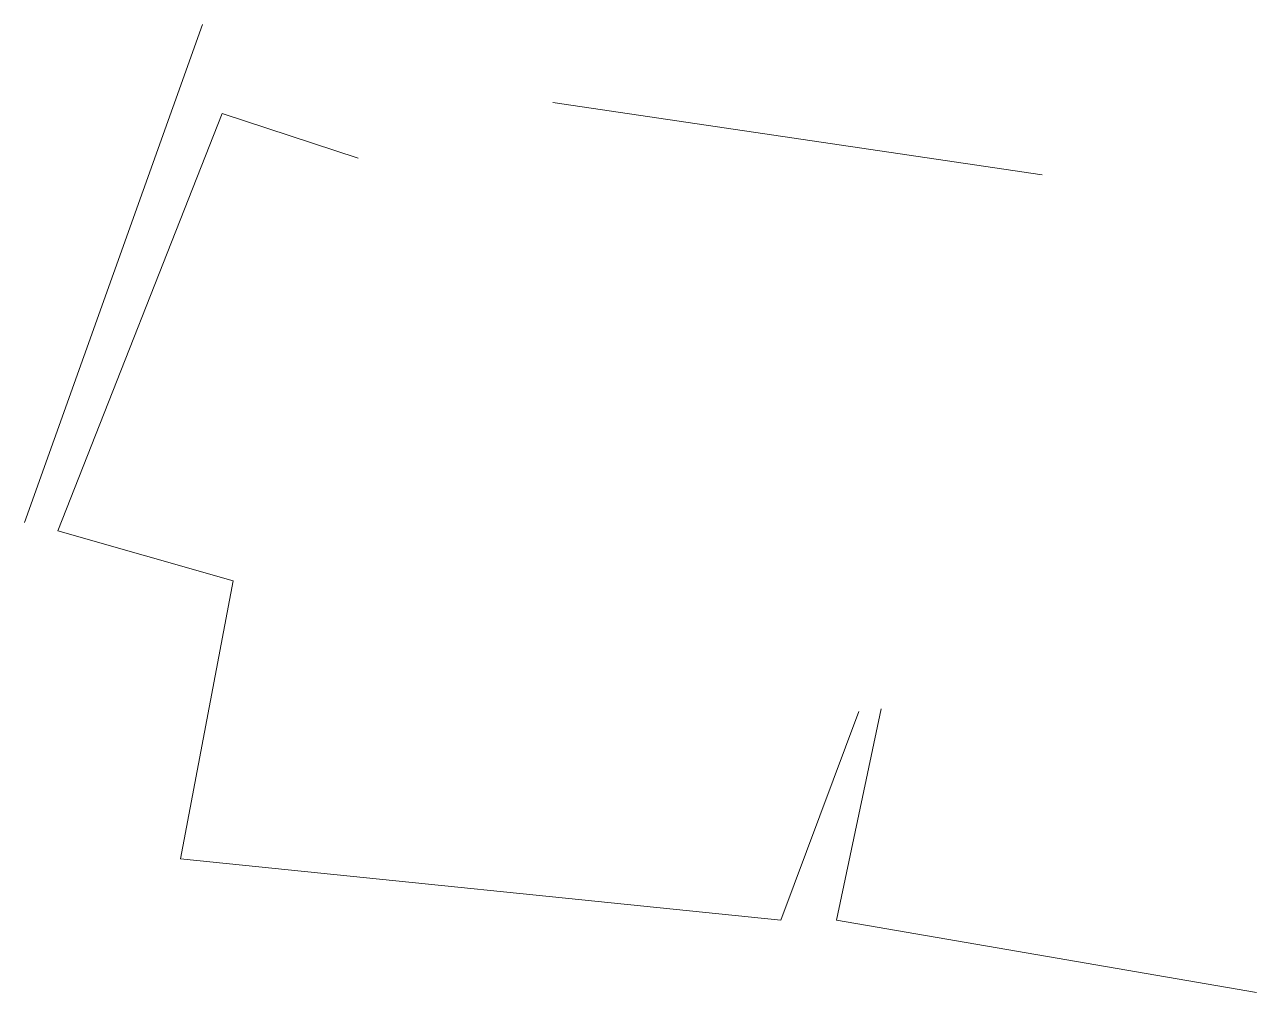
# Model space of a CAD drawing. Header units: metres. Extents: x 343613 to 365037, y 1839984 to 1846362.
# Drawn here: x 343612.79 to 343621.65, y 1846354.6 to 1846361.56 of the extents above.
import ezdxf

# ---------------------------------------------------------------- set-up
doc = ezdxf.new("R2010")
doc.units = ezdxf.units.M
doc.header["$LTSCALE"] = 0.2
doc.layers.add('22', color=7, linetype='Continuous', lineweight=13)

msp = doc.modelspace()

# ---------------------------------------------------------------- linework, layer by layer
at = {"layer": '22'}
for p, q in [((343614.07, 1846361.56), (343612.79, 1846357.98)), ((343616.59, 1846361), (343620.11, 1846360.48))]:
    msp.add_line(p, q, dxfattribs=at)
for points in [[(343615.19, 1846360.6), (343614.21, 1846360.92), (343613.03, 1846357.92), (343614.29, 1846357.56)], [(343618.79, 1846356.62), (343618.23, 1846355.12), (343613.91, 1846355.56), (343614.29, 1846357.56)], [(343621.65, 1846354.6), (343618.63, 1846355.12), (343618.95, 1846356.64)]]:
    msp.add_lwpolyline(points, dxfattribs=at)

doc.saveas('drawing.dxf')
